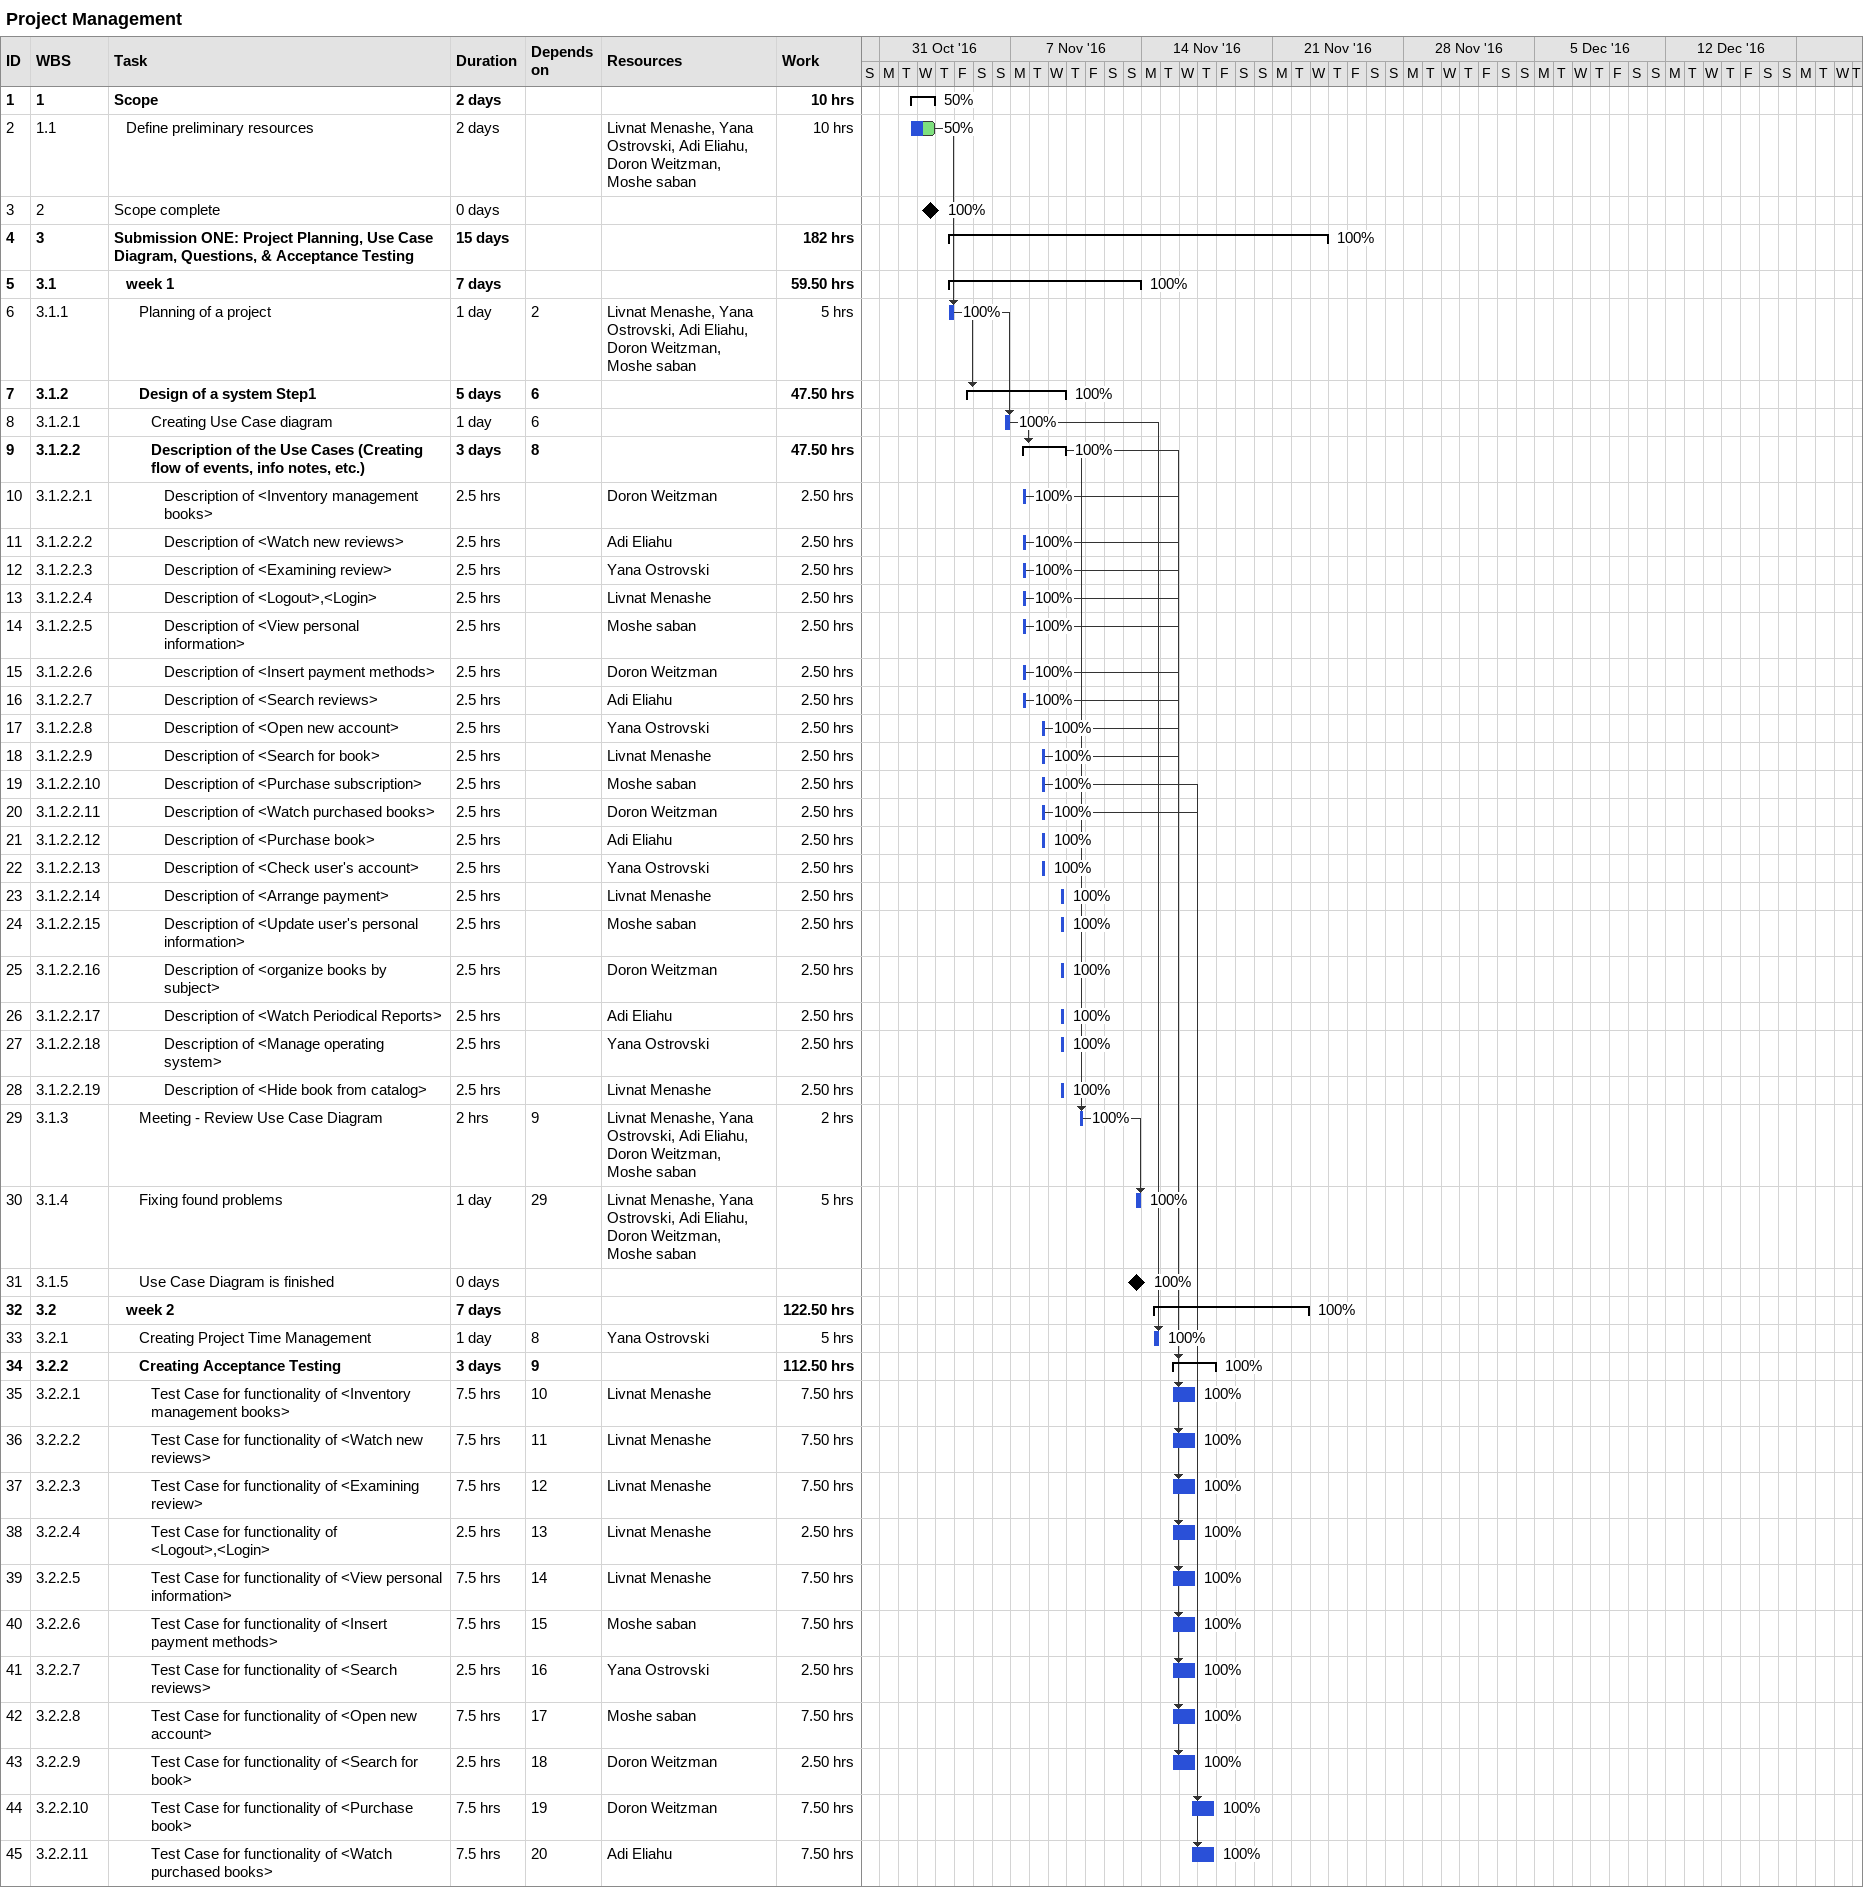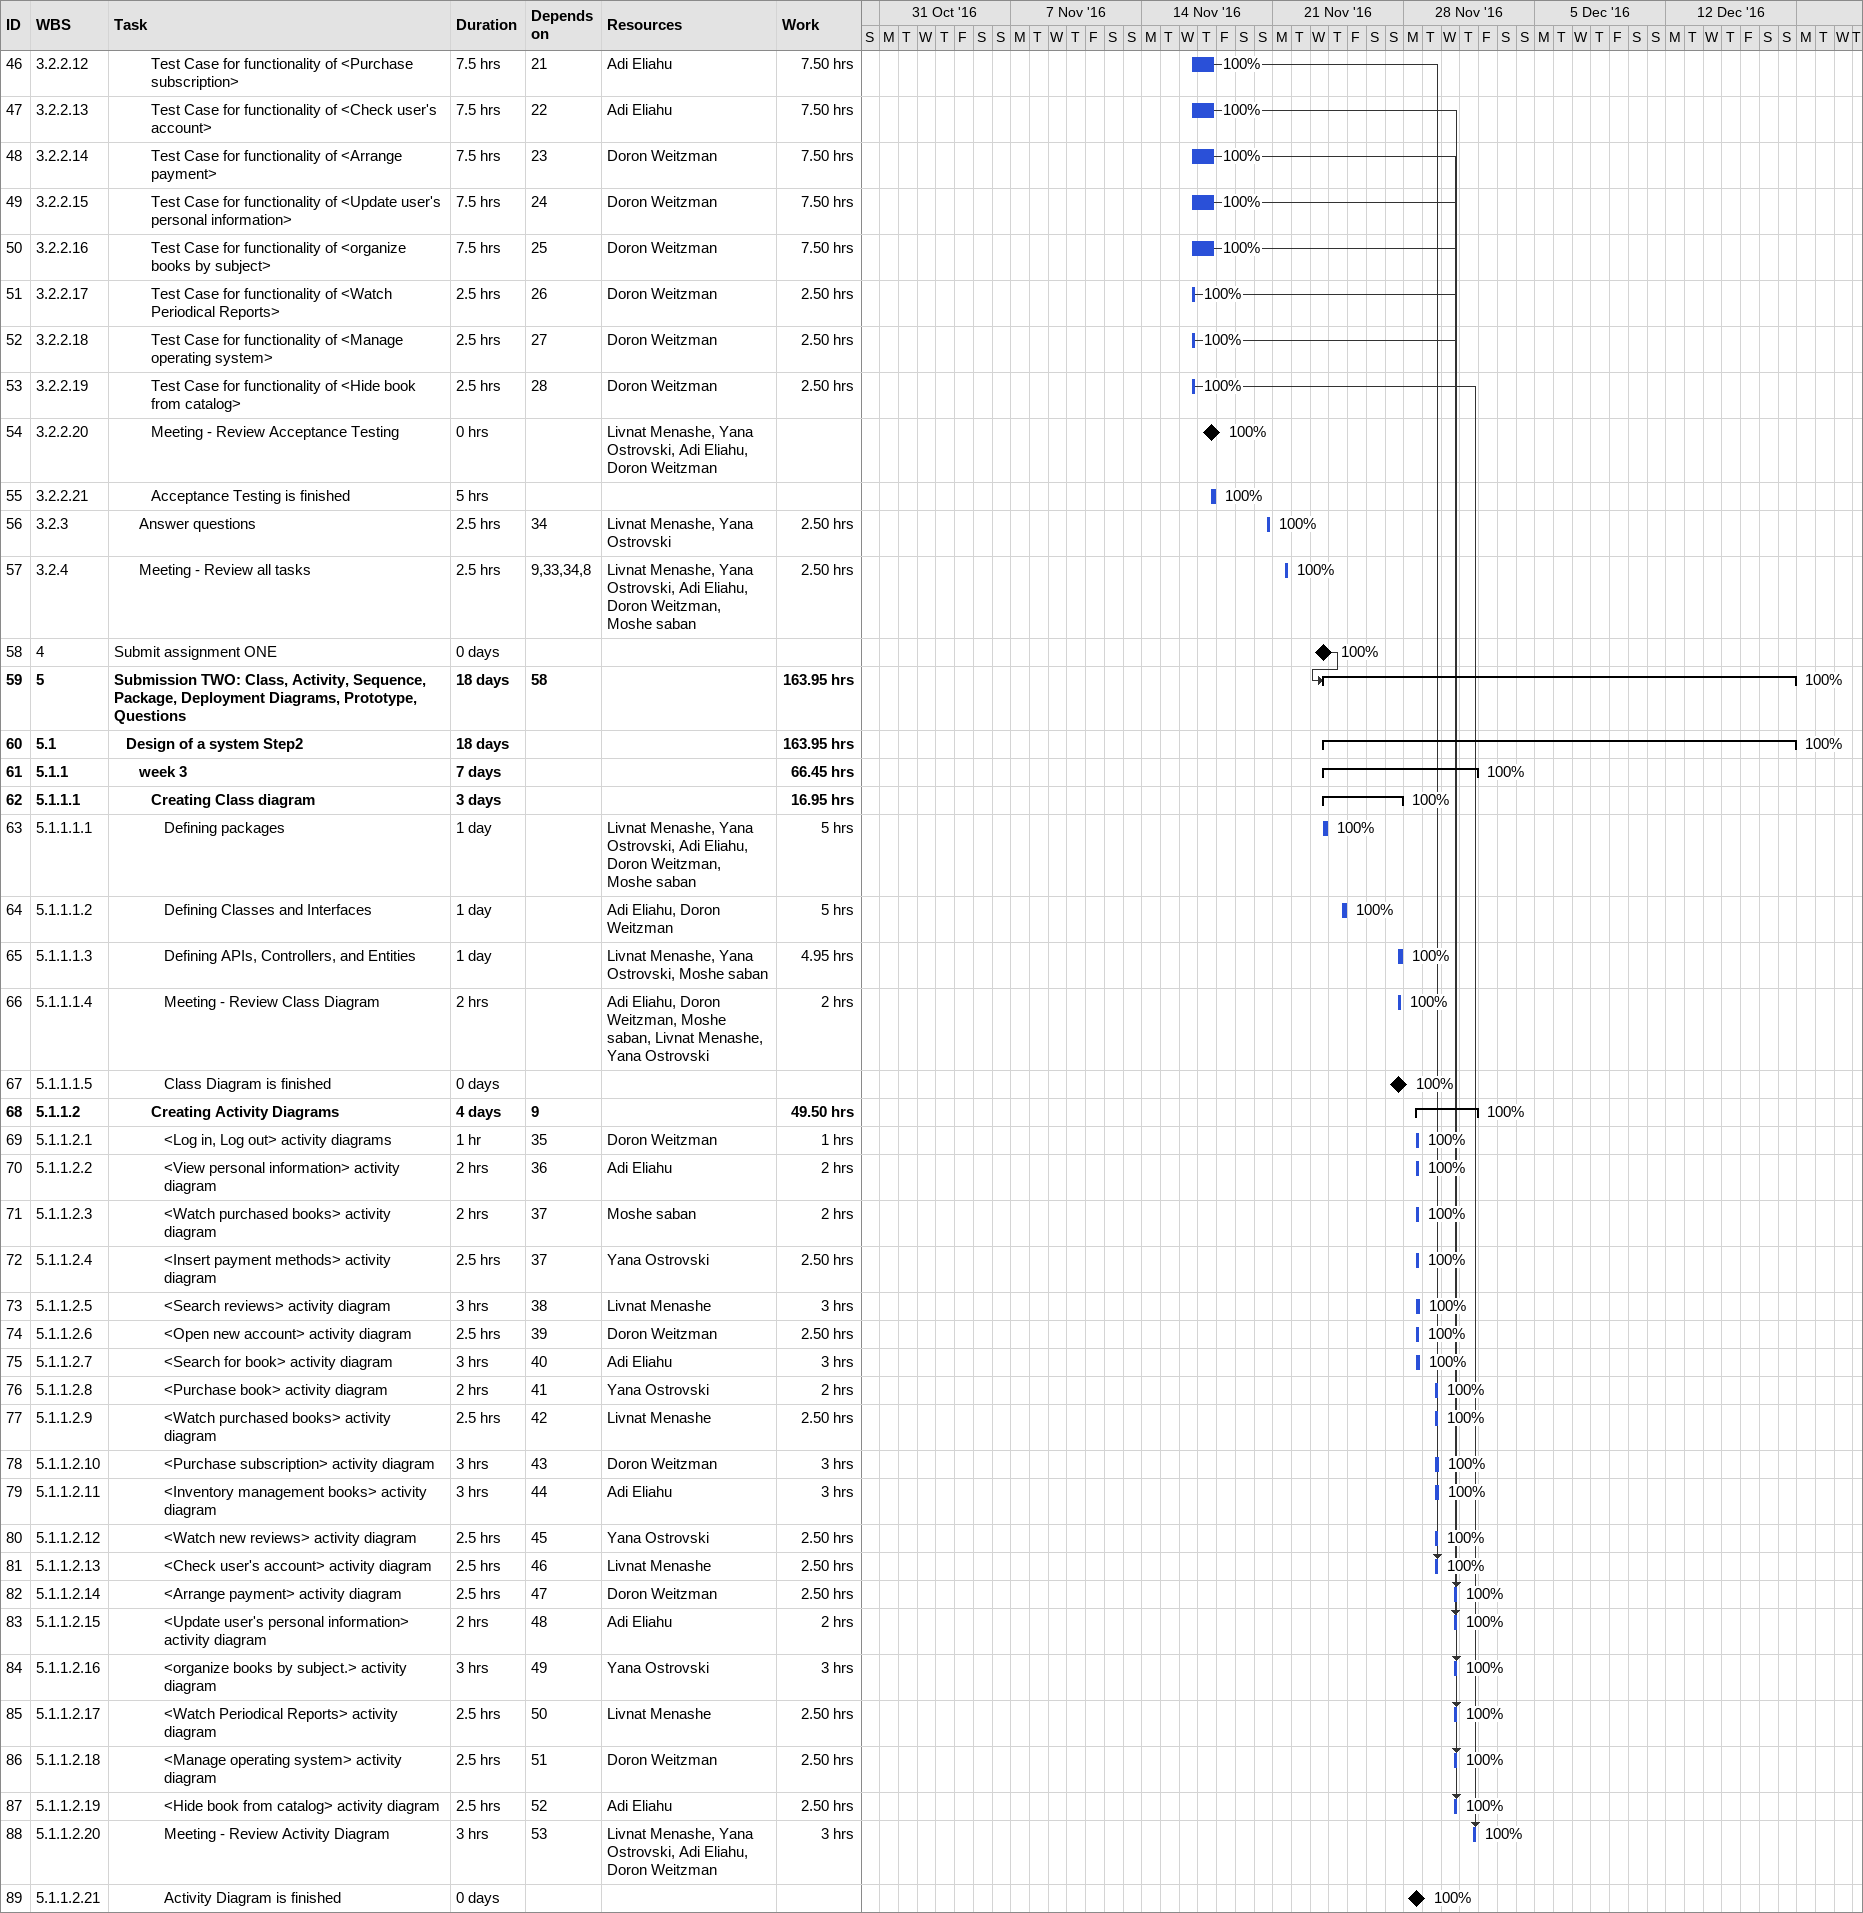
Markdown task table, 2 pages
Project Management

| ID | WBS | Task | Duration | Start | Finish | Predecessors | Resources | % complete | Work (h) |
|---|---|---|---|---|---|---|---|---|---|
| 1 | 1 | **Scope** | 2d | 2016-11-01 | 2016-11-02 |  |  | 50 | 10 |
| 2 | 1.1 | Define preliminary resources | 2d | 2016-11-01 | 2016-11-02 |  | Livnat Menashe, Yana Ostrovski, Adi Eliahu, Doron Weitzman, Moshe saban | 50 | 10 |
| 3 | 2 | Scope complete | 0d | 2016-11-02 | 2016-11-02 |  |  | 100 |  |
| 4 | 3 | **Submission ONE: Project Planning, Use Case Diagram, Questions, & Acceptance Testing** | 15d | 2016-11-03 | 2016-11-23 |  |  | 100 | 182 |
| 5 | 3.1 | **week 1** | 7d | 2016-11-03 | 2016-11-13 |  |  | 100 | 59.50 |
| 6 | 3.1.1 | Planning of a project | 1d | 2016-11-03 | 2016-11-03 | 2 | Livnat Menashe, Yana Ostrovski, Adi Eliahu, Doron Weitzman, Moshe saban | 100 | 5 |
| 7 | 3.1.2 | **Design of a system Step1** | 5d | 2016-11-04 | 2016-11-09 | 6 |  | 100 | 47.50 |
| 8 | 3.1.2.1 | Creating Use Case diagram | 1d | 2016-11-06 | 2016-11-06 | 6 |  | 100 |  |
| 9 | 3.1.2.2 | **Description of the Use Cases (Creating flow of events, info notes, etc.)** | 3d | 2016-11-07 | 2016-11-09 | 8 |  | 100 | 47.50 |
| 10 | 3.1.2.2.1 | Description of <Inventory management books> | 2.5h | 2016-11-07 | 2016-11-07 |  | Doron Weitzman | 100 | 2.50 |
| 11 | 3.1.2.2.2 | Description of <Watch new reviews> | 2.5h | 2016-11-07 | 2016-11-07 |  | Adi Eliahu | 100 | 2.50 |
| 12 | 3.1.2.2.3 | Description of <Examining review> | 2.5h | 2016-11-07 | 2016-11-07 |  | Yana Ostrovski | 100 | 2.50 |
| 13 | 3.1.2.2.4 | Description of <Logout>,<Login> | 2.5h | 2016-11-07 | 2016-11-07 |  | Livnat Menashe | 100 | 2.50 |
| 14 | 3.1.2.2.5 | Description of <View personal information> | 2.5h | 2016-11-07 | 2016-11-07 |  | Moshe saban | 100 | 2.50 |
| 15 | 3.1.2.2.6 | Description of <Insert payment methods> | 2.5h | 2016-11-07 | 2016-11-07 |  | Doron Weitzman | 100 | 2.50 |
| 16 | 3.1.2.2.7 | Description of <Search reviews> | 2.5h | 2016-11-07 | 2016-11-07 |  | Adi Eliahu | 100 | 2.50 |
| 17 | 3.1.2.2.8 | Description of <Open new account> | 2.5h | 2016-11-08 | 2016-11-08 |  | Yana Ostrovski | 100 | 2.50 |
| 18 | 3.1.2.2.9 | Description of <Search for book> | 2.5h | 2016-11-08 | 2016-11-08 |  | Livnat Menashe | 100 | 2.50 |
| 19 | 3.1.2.2.10 | Description of <Purchase subscription> | 2.5h | 2016-11-08 | 2016-11-08 |  | Moshe saban | 100 | 2.50 |
| 20 | 3.1.2.2.11 | Description of <Watch purchased books> | 2.5h | 2016-11-08 | 2016-11-08 |  | Doron Weitzman | 100 | 2.50 |
| 21 | 3.1.2.2.12 | Description of <Purchase book> | 2.5h | 2016-11-08 | 2016-11-08 |  | Adi Eliahu | 100 | 2.50 |
| 22 | 3.1.2.2.13 | Description of <Check user's account> | 2.5h | 2016-11-08 | 2016-11-08 |  | Yana Ostrovski | 100 | 2.50 |
| 23 | 3.1.2.2.14 | Description of <Arrange payment> | 2.5h | 2016-11-09 | 2016-11-09 |  | Livnat Menashe | 100 | 2.50 |
| 24 | 3.1.2.2.15 | Description of <Update user's personal information> | 2.5h | 2016-11-09 | 2016-11-09 |  | Moshe saban | 100 | 2.50 |
| 25 | 3.1.2.2.16 | Description of <organize books by subject> | 2.5h | 2016-11-09 | 2016-11-09 |  | Doron Weitzman | 100 | 2.50 |
| 26 | 3.1.2.2.17 | Description of <Watch Periodical Reports> | 2.5h | 2016-11-09 | 2016-11-09 |  | Adi Eliahu | 100 | 2.50 |
| 27 | 3.1.2.2.18 | Description of <Manage operating system> | 2.5h | 2016-11-09 | 2016-11-09 |  | Yana Ostrovski | 100 | 2.50 |
| 28 | 3.1.2.2.19 | Description of <Hide book from catalog> | 2.5h | 2016-11-09 | 2016-11-09 |  | Livnat Menashe | 100 | 2.50 |
| 29 | 3.1.3 | Meeting - Review Use Case Diagram | 2h | 2016-11-10 | 2016-11-10 | 9 | Livnat Menashe, Yana Ostrovski, Adi Eliahu, Doron Weitzman, Moshe saban | 100 | 2 |
| 30 | 3.1.4 | Fixing found problems | 1d | 2016-11-13 | 2016-11-13 | 29 | Livnat Menashe, Yana Ostrovski, Adi Eliahu, Doron Weitzman, Moshe saban | 100 | 5 |
| 31 | 3.1.5 | Use Case Diagram is finished | 0d | 2016-11-13 | 2016-11-13 |  |  | 100 |  |
| 32 | 3.2 | **week 2** | 7d | 2016-11-14 | 2016-11-22 |  |  | 100 | 122.50 |
| 33 | 3.2.1 | Creating Project Time Management | 1d | 2016-11-14 | 2016-11-14 | 8 | Yana Ostrovski | 100 | 5 |
| 34 | 3.2.2 | **Creating Acceptance Testing** | 3d | 2016-11-15 | 2016-11-17 | 9 |  | 100 | 112.50 |
| 35 | 3.2.2.1 | Test Case for functionality of <Inventory management books> | 7.5h | 2016-11-15 | 2016-11-16 | 10 | Livnat Menashe | 100 | 7.50 |
| 36 | 3.2.2.2 | Test Case for functionality of <Watch new reviews> | 7.5h | 2016-11-15 | 2016-11-16 | 11 | Livnat Menashe | 100 | 7.50 |
| 37 | 3.2.2.3 | Test Case for functionality of <Examining review> | 7.5h | 2016-11-15 | 2016-11-16 | 12 | Livnat Menashe | 100 | 7.50 |
| 38 | 3.2.2.4 | Test Case for functionality of <Logout>,<Login> | 2.5h | 2016-11-15 | 2016-11-16 | 13 | Livnat Menashe | 100 | 2.50 |
| 39 | 3.2.2.5 | Test Case for functionality of <View personal information> | 7.5h | 2016-11-15 | 2016-11-16 | 14 | Livnat Menashe | 100 | 7.50 |
| 40 | 3.2.2.6 | Test Case for functionality of <Insert payment methods> | 7.5h | 2016-11-15 | 2016-11-16 | 15 | Moshe saban | 100 | 7.50 |
| 41 | 3.2.2.7 | Test Case for functionality of <Search reviews> | 2.5h | 2016-11-15 | 2016-11-16 | 16 | Yana Ostrovski | 100 | 2.50 |
| 42 | 3.2.2.8 | Test Case for functionality of <Open new account> | 7.5h | 2016-11-15 | 2016-11-16 | 17 | Moshe saban | 100 | 7.50 |
| 43 | 3.2.2.9 | Test Case for functionality of <Search for book> | 2.5h | 2016-11-15 | 2016-11-16 | 18 | Doron Weitzman | 100 | 2.50 |
| 44 | 3.2.2.10 | Test Case for functionality of <Purchase book> | 7.5h | 2016-11-16 | 2016-11-17 | 19 | Doron Weitzman | 100 | 7.50 |
| 45 | 3.2.2.11 | Test Case for functionality of <Watch purchased books> | 7.5h | 2016-11-16 | 2016-11-17 | 20 | Adi Eliahu | 100 | 7.50 |
| 46 | 3.2.2.12 | Test Case for functionality of <Purchase subscription> | 7.5h | 2016-11-16 | 2016-11-17 | 21 | Adi Eliahu | 100 | 7.50 |
| 47 | 3.2.2.13 | Test Case for functionality of <Check user's account> | 7.5h | 2016-11-16 | 2016-11-17 | 22 | Adi Eliahu | 100 | 7.50 |
| 48 | 3.2.2.14 | Test Case for functionality of <Arrange payment> | 7.5h | 2016-11-16 | 2016-11-17 | 23 | Doron Weitzman | 100 | 7.50 |
| 49 | 3.2.2.15 | Test Case for functionality of <Update user's personal information> | 7.5h | 2016-11-16 | 2016-11-17 | 24 | Doron Weitzman | 100 | 7.50 |
| 50 | 3.2.2.16 | Test Case for functionality of <organize books by subject> | 7.5h | 2016-11-16 | 2016-11-17 | 25 | Doron Weitzman | 100 | 7.50 |
| 51 | 3.2.2.17 | Test Case for functionality of <Watch Periodical Reports> | 2.5h | 2016-11-16 | 2016-11-16 | 26 | Doron Weitzman | 100 | 2.50 |
| 52 | 3.2.2.18 | Test Case for functionality of <Manage operating system> | 2.5h | 2016-11-16 | 2016-11-16 | 27 | Doron Weitzman | 100 | 2.50 |
| 53 | 3.2.2.19 | Test Case for functionality of <Hide book from catalog> | 2.5h | 2016-11-16 | 2016-11-16 | 28 | Doron Weitzman | 100 | 2.50 |
| 54 | 3.2.2.20 | Meeting - Review Acceptance Testing | 0h | 2016-11-17 | 2016-11-17 |  | Livnat Menashe, Yana Ostrovski, Adi Eliahu, Doron Weitzman | 100 |  |
| 55 | 3.2.2.21 | Acceptance Testing is finished | 5h | 2016-11-17 | 2016-11-17 |  |  | 100 |  |
| 56 | 3.2.3 | Answer questions | 2.5h | 2016-11-20 | 2016-11-20 | 34 | Livnat Menashe, Yana Ostrovski | 100 | 2.50 |
| 57 | 3.2.4 | Meeting - Review all tasks | 2.5h | 2016-11-21 | 2016-11-21 | 9, 33, 34, 8 | Livnat Menashe, Yana Ostrovski, Adi Eliahu, Doron Weitzman, Moshe saban | 100 | 2.50 |
| 58 | 4 | Submit assignment ONE | 0d | 2016-11-23 | 2016-11-23 |  |  | 100 |  |
| 59 | 5 | **Submission TWO: Class, Activity, Sequence, Package, Deployment Diagrams, Prototype, Questions** | 18d | 2016-11-23 | 2016-12-18 | 58 |  | 100 | 163.95 |
| 60 | 5.1 | **Design of a system Step2** | 18d | 2016-11-23 | 2016-12-18 |  |  | 100 | 163.95 |
| 61 | 5.1.1 | **week 3** | 7d | 2016-11-23 | 2016-12-01 |  |  | 100 | 66.45 |
| 62 | 5.1.1.1 | **Creating Class diagram** | 3d | 2016-11-23 | 2016-11-27 |  |  | 100 | 16.95 |
| 63 | 5.1.1.1.1 | Defining packages | 1d | 2016-11-23 | 2016-11-23 |  | Livnat Menashe, Yana Ostrovski, Adi Eliahu, Doron Weitzman, Moshe saban | 100 | 5 |
| 64 | 5.1.1.1.2 | Defining Classes and Interfaces | 1d | 2016-11-24 | 2016-11-24 |  | Adi Eliahu, Doron Weitzman | 100 | 5 |
| 65 | 5.1.1.1.3 | Defining APIs, Controllers, and Entities | 1d | 2016-11-27 | 2016-11-27 |  | Livnat Menashe, Yana Ostrovski, Moshe saban | 100 | 4.95 |
| 66 | 5.1.1.1.4 | Meeting - Review Class Diagram | 2h | 2016-11-27 | 2016-11-27 |  | Adi Eliahu, Doron Weitzman, Moshe saban, Livnat Menashe, Yana Ostrovski | 100 | 2 |
| 67 | 5.1.1.1.5 | Class Diagram is finished | 0d | 2016-11-27 | 2016-11-27 |  |  | 100 |  |
| 68 | 5.1.1.2 | **Creating Activity Diagrams** | 4d | 2016-11-28 | 2016-12-01 | 9 |  | 100 | 49.50 |
| 69 | 5.1.1.2.1 | <Log in, Log out> activity diagrams | 1h | 2016-11-28 | 2016-11-28 | 35 | Doron Weitzman | 100 | 1 |
| 70 | 5.1.1.2.2 | <View personal information> activity diagram | 2h | 2016-11-28 | 2016-11-28 | 36 | Adi Eliahu | 100 | 2 |
| 71 | 5.1.1.2.3 | <Watch purchased books> activity diagram | 2h | 2016-11-28 | 2016-11-28 | 37 | Moshe saban | 100 | 2 |
| 72 | 5.1.1.2.4 | <Insert payment methods> activity diagram | 2.5h | 2016-11-28 | 2016-11-28 | 37 | Yana Ostrovski | 100 | 2.50 |
| 73 | 5.1.1.2.5 | <Search reviews> activity diagram | 3h | 2016-11-28 | 2016-11-28 | 38 | Livnat Menashe | 100 | 3 |
| 74 | 5.1.1.2.6 | <Open new account> activity diagram | 2.5h | 2016-11-28 | 2016-11-28 | 39 | Doron Weitzman | 100 | 2.50 |
| 75 | 5.1.1.2.7 | <Search for book> activity diagram | 3h | 2016-11-28 | 2016-11-28 | 40 | Adi Eliahu | 100 | 3 |
| 76 | 5.1.1.2.8 | <Purchase book> activity diagram | 2h | 2016-11-29 | 2016-11-29 | 41 | Yana Ostrovski | 100 | 2 |
| 77 | 5.1.1.2.9 | <Watch purchased books> activity diagram | 2.5h | 2016-11-29 | 2016-11-29 | 42 | Livnat Menashe | 100 | 2.50 |
| 78 | 5.1.1.2.10 | <Purchase subscription> activity diagram | 3h | 2016-11-29 | 2016-11-29 | 43 | Doron Weitzman | 100 | 3 |
| 79 | 5.1.1.2.11 | <Inventory management books> activity diagram | 3h | 2016-11-29 | 2016-11-29 | 44 | Adi Eliahu | 100 | 3 |
| 80 | 5.1.1.2.12 | <Watch new reviews> activity diagram | 2.5h | 2016-11-29 | 2016-11-29 | 45 | Yana Ostrovski | 100 | 2.50 |
| 81 | 5.1.1.2.13 | <Check user's account> activity diagram | 2.5h | 2016-11-29 | 2016-11-29 | 46 | Livnat Menashe | 100 | 2.50 |
| 82 | 5.1.1.2.14 | <Arrange payment> activity diagram | 2.5h | 2016-11-30 | 2016-11-30 | 47 | Doron Weitzman | 100 | 2.50 |
| 83 | 5.1.1.2.15 | <Update user's personal information> activity diagram | 2h | 2016-11-30 | 2016-11-30 | 48 | Adi Eliahu | 100 | 2 |
| 84 | 5.1.1.2.16 | <organize books by subject.> activity diagram | 3h | 2016-11-30 | 2016-11-30 | 49 | Yana Ostrovski | 100 | 3 |
| 85 | 5.1.1.2.17 | <Watch Periodical Reports> activity diagram | 2.5h | 2016-11-30 | 2016-11-30 | 50 | Livnat Menashe | 100 | 2.50 |
| 86 | 5.1.1.2.18 | <Manage operating system> activity diagram | 2.5h | 2016-11-30 | 2016-11-30 | 51 | Doron Weitzman | 100 | 2.50 |
| 87 | 5.1.1.2.19 | <Hide book from catalog> activity diagram | 2.5h | 2016-11-30 | 2016-11-30 | 52 | Adi Eliahu | 100 | 2.50 |
| 88 | 5.1.1.2.20 | Meeting - Review Activity Diagram | 3h | 2016-12-01 | 2016-12-01 | 53 | Livnat Menashe, Yana Ostrovski, Adi Eliahu, Doron Weitzman | 100 | 3 |
| 89 | 5.1.1.2.21 | Activity Diagram is finished | 0d | 2016-11-28 | 2016-11-28 |  |  | 100 |  |
